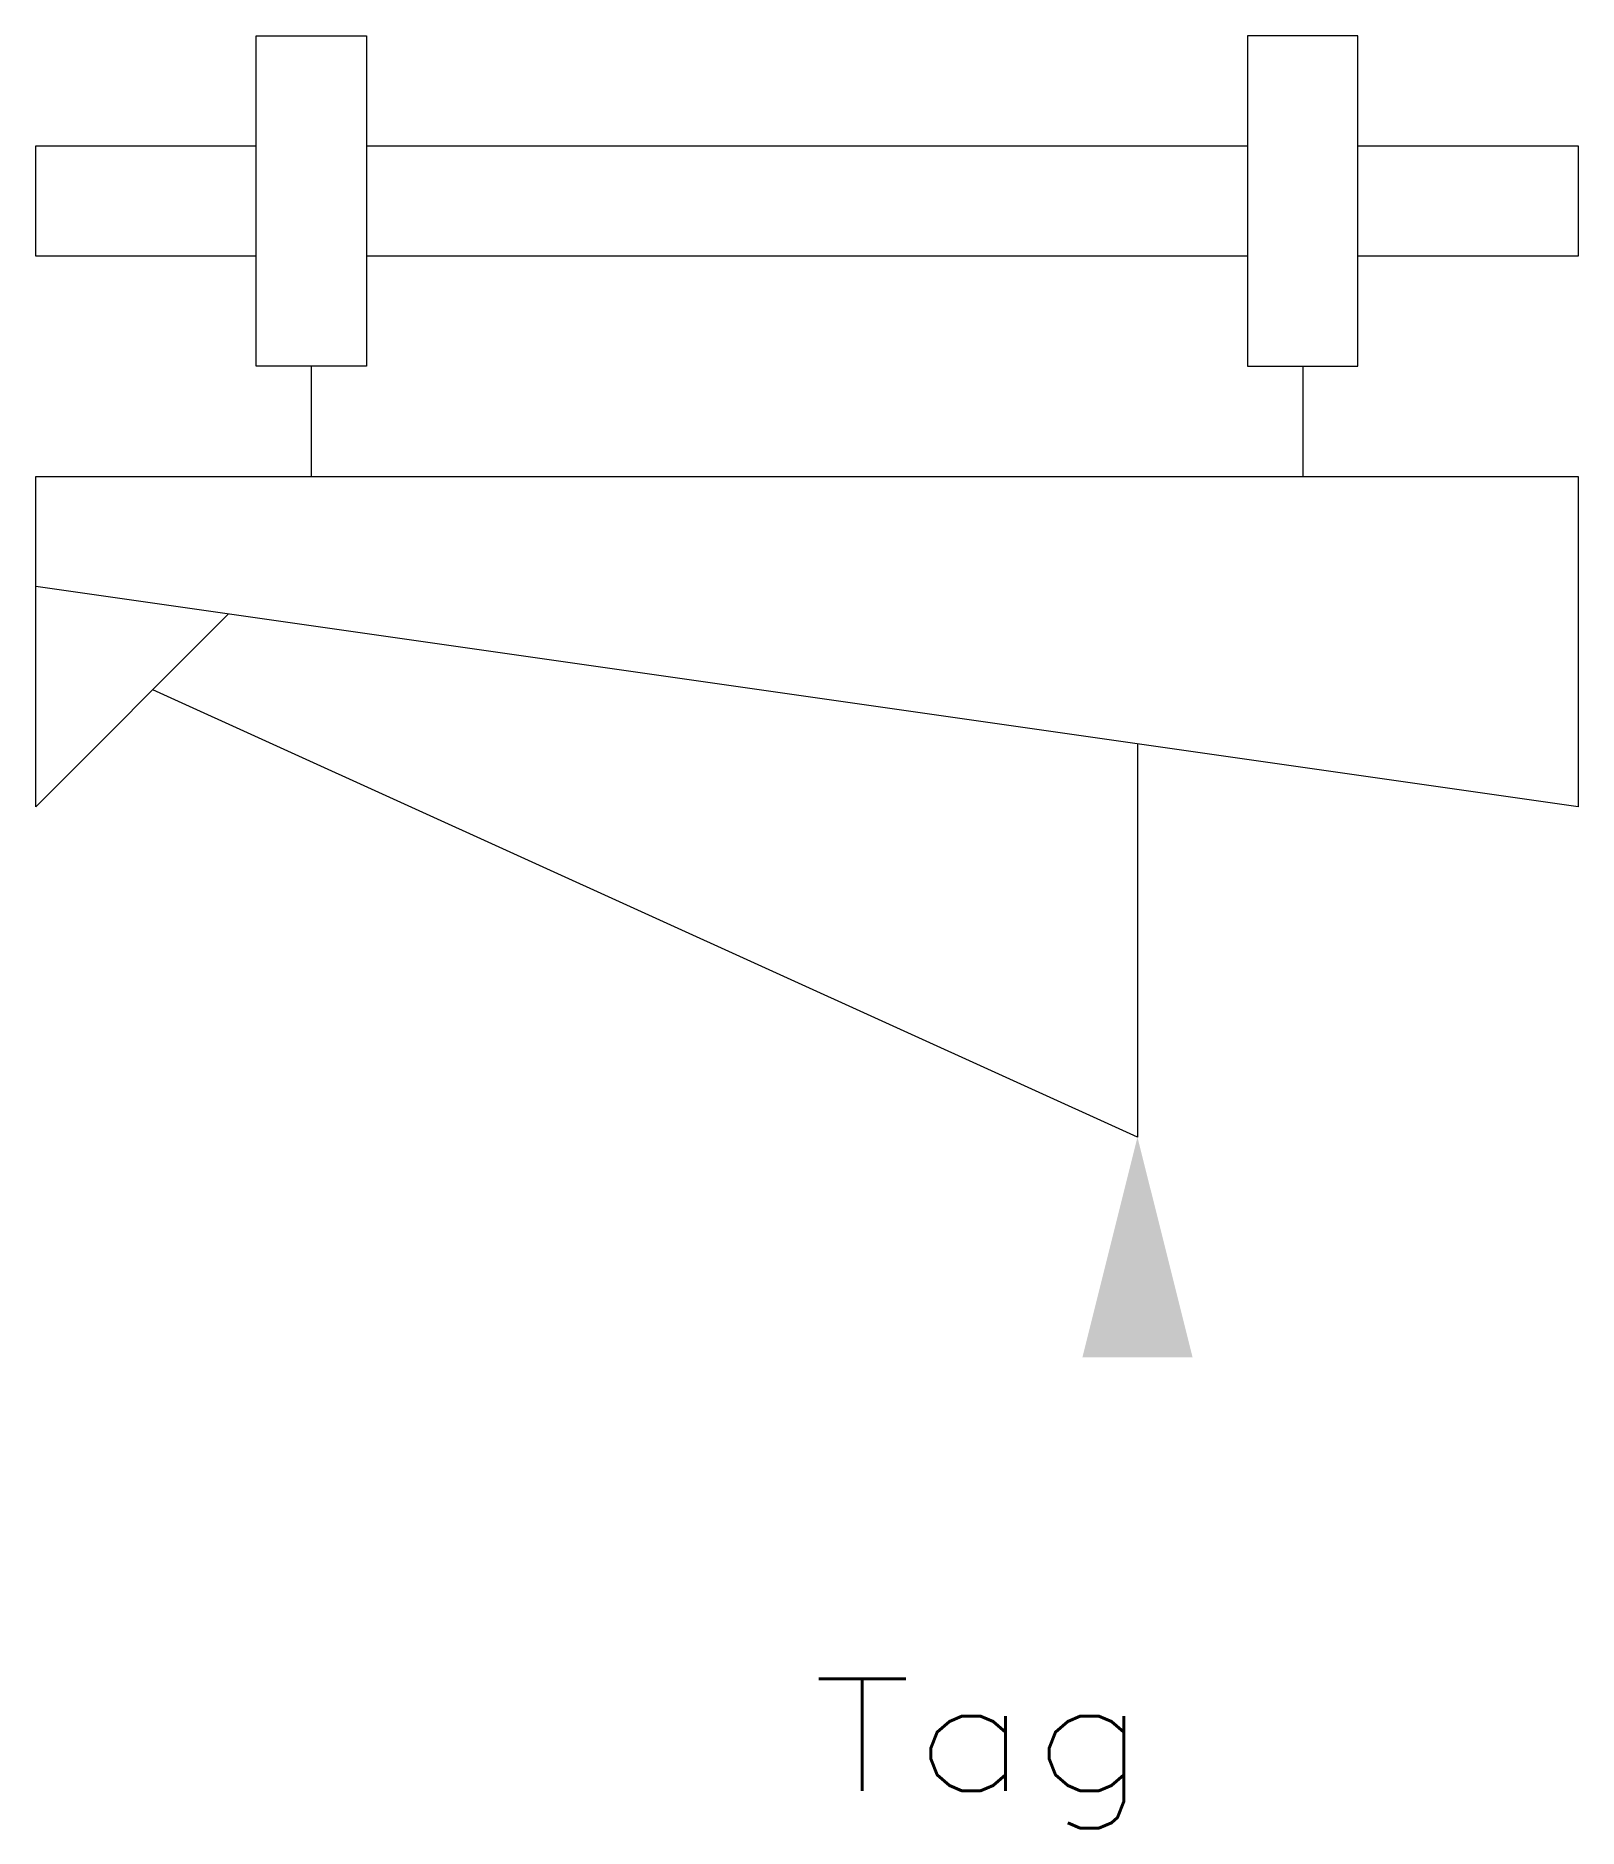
# Model space of a CAD drawing. Header units: inches. Extents: x -8.8 to 8.7, y -14.1 to 6.3.
import ezdxf
from ezdxf.enums import TextEntityAlignment as Align

# ---------------------------------------------------------------- set-up
doc = ezdxf.new("R2010")
doc.units = ezdxf.units.IN
doc.header["$MEASUREMENT"] = 0
doc.layers.get('0').update_dxf_attribs({"lineweight": 0})
doc.styles.add('STANDARD1', font='TXT.SHX')

msp = doc.modelspace()

# ---------------------------------------------------------------- linework, layer by layer
for p, q in [((-6.32, 2.51), (-6.32, 6.26)), ((-6.32, 6.26), (-5.07, 6.26)), ((-5.07, 6.26), (-5.07, 2.51)), ((6.18, 6.26), (4.93, 6.26)), ((4.93, 6.26), (4.93, 2.51)), ((6.18, 2.51), (6.18, 6.26)), ((-8.82, 3.76), (-8.82, 5.01)), ((-8.82, 5.01), (-6.32, 5.01)), ((-5.07, 5.01), (4.93, 5.01)), ((6.18, 5.01), (8.68, 5.01)), ((8.68, 5.01), (8.68, 3.76)), ((-6.32, 3.76), (-8.82, 3.76)), ((4.93, 3.76), (-5.07, 3.76)), ((8.68, 3.76), (6.18, 3.76)), ((-5.07, 2.51), (-6.32, 2.51)), ((-5.695, 2.51), (-5.695, 1.26)), ((4.93, 2.51), (6.18, 2.51)), ((5.555, 2.51), (5.555, 1.26)), ((-8.82, 1.26), (8.68, 1.26)), ((-8.82, -2.49), (-8.82, 1.26)), ((8.68, 1.26), (8.68, -2.49)), ((8.68, -2.49), (-8.82, 0.01)), ((-6.633, -0.302), (-8.82, -2.49)), ((3.68, -6.24), (-7.492, -1.162)), ((3.68, -1.776), (3.68, -6.24))]:
    msp.add_line(p, q)
msp.add_solid([(4.305, -8.74), (3.055, -8.74), (3.68, -6.24)])

# ---------------------------------------------------------------- texts
at = {"color": 7, "linetype": 'Continuous', "style": 'STANDARD1', "width": 1.166667}
msp.add_text('Tag', height=1.272, dxfattribs=at).set_placement((-0.008, -13.659), (3.808, -13.659), align=Align.FIT)

doc.saveas('drawing.dxf')
